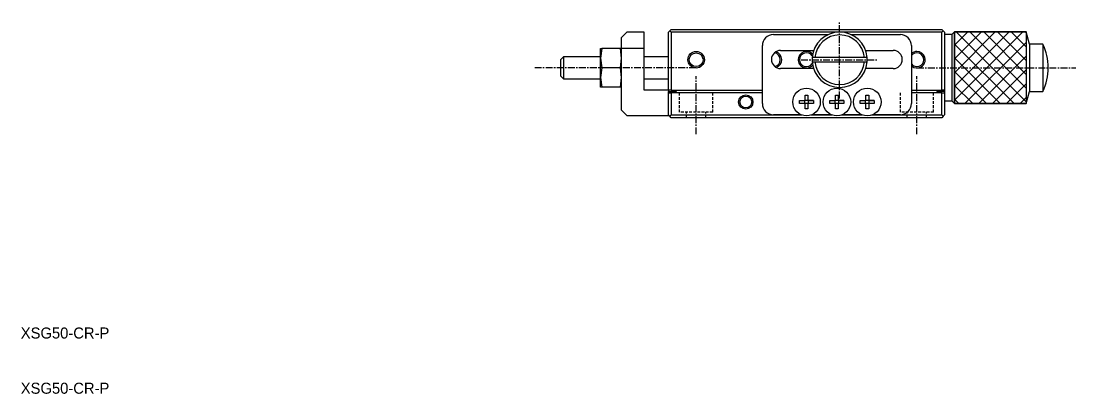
# Model space of a CAD drawing. Extents: x 10 to 361, y 10 to 236.
# Drawn here: x 10.1 to 201.2, y 10 to 77.5 of the extents above; entities that cross this region are included whole.
import ezdxf

# ---------------------------------------------------------------- set-up
doc = ezdxf.new("R2010")
doc.units = 0
doc.linetypes.add('CENTER', pattern=[2, 1.25, -0.25, 0.25, -0.25])
doc.linetypes.add('DASHED', pattern=[0.75, 0.5, -0.25])
doc.layers.get('0').update_dxf_attribs({"linetype": 'CONTINUOUS'})
doc.layers.add('CENTER', color=1, linetype='CENTER')
doc.styles.get("Standard").update_dxf_attribs({"font": 'FGP教科書体NT-M'})

msp = doc.modelspace()

# ---------------------------------------------------------------- linework, layer by layer
at = {"color": 7, "linetype": 'CONTINUOUS'}
for p, q in [((118.849996, 74.55), (119.849996, 75.55)), ((118.849996, 72.55), (118.849996, 74.55)), ((119.849996, 75.55), (122.849996, 75.55)), ((122.849996, 75.55), (122.849996, 72.55)), ((127.349996, 75.5), (127.599996, 75.75)), ((127.349996, 65), (127.349996, 75.5)), ((127.849996, 76), (127.599996, 75.75)), ((127.599996, 75.75), (127.849996, 75.5)), ((127.849996, 76), (176.849996, 76)), ((127.849996, 75.5), (127.849996, 65)), ((158.349996, 75.5), (127.849996, 75.5)), ((146.349996, 75.05), (156.276955, 75.05)), ((176.849996, 75.5), (158.349996, 75.5)), ((160.423038, 75.05), (169.349996, 75.05)), ((177.099996, 75.75), (176.849996, 76)), ((176.849996, 75.5), (177.099996, 75.75)), ((176.849996, 65), (176.849996, 75.5)), ((177.099996, 75.75), (177.349996, 75.5)), ((177.349996, 75.5), (177.349996, 65)), ((178.65, 75.049996), (177.349996, 75.049996)), ((179.150002, 75.549999), (178.65, 75.049996)), ((178.65, 75.049996), (178.65, 63.050004)), ((179.150002, 75.549999), (192.150003, 75.549999)), ((179.150002, 62.550001), (179.150002, 75.549999)), ((192.739491, 73.35), (192.150003, 75.549999)), ((192.150003, 75.549999), (192.150003, 62.550001)), ((144.349996, 62.55), (144.349996, 73.05)), ((171.349996, 73.05), (171.349996, 62.55)), ((192.739491, 73.35), (192.739491, 64.75)), ((195.150002, 73.35), (192.739491, 73.35)), ((195.150002, 73.35), (195.150002, 64.75)), ((108.099997, 70.8), (107.849997, 70.55)), ((108.349997, 71.05), (108.099997, 70.8)), ((108.349997, 71.05), (108.349997, 67.05)), ((115.049977, 71.05), (108.349997, 71.05)), ((115.247069, 72.55), (115.049996, 70.8)), ((115.049996, 72.55), (115.247069, 72.55)), ((115.049996, 70.8), (115.049996, 72.55)), ((115.049996, 70.8), (115.247069, 69.05)), ((115.049996, 67.3), (115.049996, 70.8)), ((118.652924, 72.55), (115.247069, 72.55)), ((118.849996, 70.8), (118.652924, 72.55)), ((118.652924, 72.55), (118.849996, 72.55)), ((118.652924, 69.05), (118.849996, 70.8)), ((118.849996, 71.05), (118.849996, 72.55)), ((122.849996, 72.55), (118.849996, 72.55)), ((118.849996, 67.05), (118.849996, 71.05)), ((122.849996, 72.55), (122.849996, 65.05)), ((127.349996, 71.05), (122.850016, 71.05)), ((147.649996, 72.2), (153.647869, 72.2)), ((153.86781, 70.9), (153.366022, 70.9)), ((163.333971, 70.9), (153.366022, 70.9)), ((162.832183, 70.9), (153.86781, 70.9)), ((163.333971, 70.9), (162.832183, 70.9)), ((163.052124, 72.2), (168.049996, 72.2)), ((107.849997, 67.55), (107.849997, 70.55)), ((115.247069, 69.05), (115.049996, 67.3)), ((118.652924, 69.05), (115.247069, 69.05)), ((118.849996, 67.3), (118.652924, 69.05)), ((153.612909, 68.9), (147.649996, 68.9)), ((153.366022, 70.1), (153.86781, 70.1)), ((153.86781, 70.1), (162.832183, 70.1)), ((162.832183, 70.1), (163.333971, 70.1)), ((168.049996, 68.9), (163.087084, 68.9)), ((107.849997, 67.55), (108.099997, 67.3)), ((108.099997, 67.3), (108.349997, 67.05)), ((108.349997, 67.05), (115.049977, 67.05)), ((115.049996, 67.3), (115.247069, 65.55)), ((115.049996, 65.55), (115.049996, 67.3)), ((118.652924, 65.55), (118.849996, 67.3)), ((118.849996, 65.55), (118.849996, 67.05)), ((122.849996, 67.05), (127.349996, 67.05)), ((115.247069, 65.55), (115.049996, 65.55)), ((118.652924, 65.55), (115.247069, 65.55)), ((118.849996, 65.55), (118.652924, 65.55)), ((118.849996, 61.35), (118.849996, 65.55)), ((122.849996, 65.05), (127.349996, 65.05)), ((127.849996, 65), (127.349996, 65)), ((127.349996, 65), (127.349996, 64.75)), ((127.849996, 65), (144.349996, 65)), ((128.749996, 65), (128.749996, 64.75)), ((171.349996, 65), (176.849996, 65)), ((175.949996, 65), (175.949996, 64.75)), ((177.349996, 65), (176.849996, 65)), ((177.349996, 65), (177.349996, 64.75)), ((127.349996, 64.75), (128.749996, 64.75)), ((127.349996, 64.5), (127.349996, 64.75)), ((127.349996, 60.5), (127.349996, 64.5)), ((127.349996, 64.5), (127.849996, 64.5)), ((127.849996, 64.5), (127.849996, 60.5)), ((144.349996, 64.5), (127.849996, 64.5)), ((151.091407, 62.59), (151.091407, 63.11)), ((151.091407, 63.11), (152.089996, 63.11)), ((151.091407, 63.11), (152.048622, 63.11)), ((152.048622, 63.11), (152.089996, 63.11)), ((152.048622, 62.59), (152.048622, 63.11)), ((152.089996, 64.10859), (152.609996, 64.10859)), ((152.089996, 63.11), (152.089996, 64.10859)), ((152.089996, 63.151375), (152.609996, 63.151375)), ((152.609996, 64.10859), (152.609996, 63.11)), ((152.609996, 63.11), (153.608586, 63.11)), ((152.609996, 63.11), (152.651371, 63.11)), ((153.608586, 63.11), (152.651371, 63.11)), ((152.651371, 63.11), (152.651371, 62.59)), ((153.608586, 63.11), (153.608586, 62.59)), ((156.591407, 62.59), (156.591407, 63.11)), ((156.591407, 63.11), (157.589996, 63.11)), ((156.591407, 63.11), (157.548622, 63.11)), ((157.548622, 63.11), (157.589996, 63.11)), ((157.548622, 62.59), (157.548622, 63.11)), ((157.589996, 64.10859), (158.109996, 64.10859)), ((157.589996, 63.11), (157.589996, 64.10859)), ((157.589996, 63.151375), (158.109996, 63.151375)), ((158.109996, 64.10859), (158.109996, 63.11)), ((158.109996, 63.11), (159.108586, 63.11)), ((158.109996, 63.11), (158.151371, 63.11)), ((159.108586, 63.11), (158.151371, 63.11)), ((158.151371, 63.11), (158.151371, 62.59)), ((159.108586, 63.11), (159.108586, 62.59)), ((162.091407, 62.59), (162.091407, 63.11)), ((162.091407, 63.11), (163.089996, 63.11)), ((162.091407, 63.11), (163.048622, 63.11)), ((163.048622, 63.11), (163.089996, 63.11)), ((163.048622, 62.59), (163.048622, 63.11)), ((163.089996, 64.10859), (163.609996, 64.10859)), ((163.089996, 63.11), (163.089996, 64.10859)), ((163.089996, 63.151375), (163.609996, 63.151375)), ((163.609996, 64.10859), (163.609996, 63.11)), ((163.609996, 63.11), (164.608586, 63.11)), ((163.609996, 63.11), (163.651371, 63.11)), ((164.608586, 63.11), (163.651371, 63.11)), ((163.651371, 63.11), (163.651371, 62.59)), ((164.608586, 63.11), (164.608586, 62.59)), ((176.849996, 64.5), (171.349996, 64.5)), ((177.349996, 64.75), (175.949996, 64.75)), ((176.849996, 60.5), (176.849996, 64.5)), ((176.849996, 64.5), (177.349996, 64.5)), ((177.349996, 64.75), (177.349996, 64.5)), ((177.349996, 64.5), (177.349996, 60.5)), ((192.150003, 62.550001), (192.739491, 64.75)), ((192.739491, 64.75), (195.150002, 64.75)), ((118.849996, 61.35), (119.849996, 60.35)), ((152.089996, 62.59), (151.091407, 62.59)), ((152.089996, 61.59141), (152.089996, 62.59)), ((152.609996, 62.548625), (152.089996, 62.548625)), ((152.609996, 61.59141), (152.089996, 61.59141)), ((152.609996, 62.59), (152.609996, 61.59141)), ((153.608586, 62.59), (152.609996, 62.59)), ((157.589996, 62.59), (156.591407, 62.59)), ((157.589996, 61.59141), (157.589996, 62.59)), ((158.109996, 62.548625), (157.589996, 62.548625)), ((158.109996, 61.59141), (157.589996, 61.59141)), ((158.109996, 62.59), (158.109996, 61.59141)), ((159.108586, 62.59), (158.109996, 62.59)), ((163.089996, 62.59), (162.091407, 62.59)), ((163.089996, 61.59141), (163.089996, 62.59)), ((163.609996, 62.548625), (163.089996, 62.548625)), ((163.609996, 61.59141), (163.089996, 61.59141)), ((163.609996, 62.59), (163.609996, 61.59141)), ((164.608586, 62.59), (163.609996, 62.59)), ((177.349996, 63.050004), (178.65, 63.050004)), ((178.65, 63.050004), (179.150002, 62.550001)), ((192.150003, 62.550001), (179.150002, 62.550001)), ((127.499996, 60.35), (119.849996, 60.35)), ((127.599996, 60.25), (127.349996, 60.5)), ((127.849996, 60.5), (127.599996, 60.25)), ((127.849996, 60), (127.599996, 60.25)), ((127.849996, 60.5), (151.49706, 60.5)), ((176.849996, 60), (127.849996, 60)), ((151.370201, 60.55), (146.349996, 60.55)), ((153.202933, 60.5), (156.99706, 60.5)), ((156.870201, 60.55), (153.329792, 60.55)), ((158.702933, 60.5), (162.49706, 60.5)), ((162.370201, 60.55), (158.829792, 60.55)), ((164.202933, 60.5), (176.849996, 60.5)), ((169.349996, 60.55), (164.329792, 60.55)), ((177.099996, 60.25), (176.849996, 60.5)), ((177.099996, 60.25), (176.849996, 60)), ((177.349996, 60.5), (177.099996, 60.25))]:
    msp.add_line(p, q, dxfattribs=at)
at = {"color": 3, "linetype": 'CONTINUOUS'}
for p, q in [((179.150002, 75.549999), (179.150002, 62.550001)), ((192.150003, 75.549999), (179.150002, 75.549999)), ((179.150002, 73.150002), (181.549999, 75.549999)), ((179.150002, 70.650002), (184.049999, 75.549999)), ((179.150002, 68.150002), (186.549999, 75.549999)), ((179.150002, 65.650002), (189.049999, 75.549999)), ((179.150002, 63.150002), (191.549999, 75.549999)), ((179.450001, 75.549999), (192.150003, 62.849997)), ((181.950001, 75.549999), (192.150003, 65.349997)), ((184.450001, 75.549999), (192.150003, 67.849997)), ((186.950001, 75.549999), (192.150003, 70.349997)), ((189.450001, 75.549999), (192.150003, 72.849997)), ((191.950001, 75.549999), (192.150003, 75.349997)), ((192.150003, 75.549999), (192.150003, 62.550001)), ((179.150002, 73.349998), (189.949999, 62.550001)), ((181.050001, 62.550001), (192.150003, 73.650003)), ((133.52657, 70.922109), (133.468024, 71.05903)), ((133.575579, 70.745861), (133.542892, 70.873496)), ((173.575579, 70.745861), (173.542892, 70.873496)), ((179.150002, 70.849998), (187.449999, 62.550001)), ((183.550001, 62.550001), (192.150003, 71.150003)), ((179.150002, 68.349998), (184.949999, 62.550001)), ((186.050001, 62.550001), (192.150003, 68.650003)), ((179.150002, 65.849998), (182.449999, 62.550001)), ((188.550001, 62.550001), (192.150003, 66.150003)), ((179.150002, 63.349998), (179.949999, 62.550001)), ((191.050001, 62.550001), (192.150003, 63.650003)), ((179.150002, 62.550001), (192.150003, 62.550001))]:
    msp.add_line(p, q, dxfattribs=at)
at = {"color": 3, "linetype": 'DASHED'}
for p, q in [((129.349996, 61), (129.349996, 64.5)), ((135.349996, 61), (135.349996, 64.5)), ((169.349996, 61), (169.349996, 64.5)), ((175.349996, 61), (175.349996, 64.5)), ((135.349996, 61), (129.349996, 61)), ((130.599996, 60), (130.599996, 61)), ((134.099996, 60), (134.099996, 61)), ((175.349996, 61), (169.349996, 61)), ((170.599996, 60), (170.599996, 61)), ((174.099996, 60), (174.099996, 61))]:
    msp.add_line(p, q, dxfattribs=at)
at = {"color": 3, "linetype": 'CONTINUOUS'}
for centre, radius in [((132.349996, 70.5), 1.5), ((141.349996, 62.85), 1.3)]:
    msp.add_circle(centre, radius, dxfattribs=at)
at = {"color": 7, "linetype": 'CONTINUOUS'}
for centre, radius in [((132.349996, 70.5), 1.25), ((152.349996, 62.85), 2.5), ((157.849996, 62.85), 2.5), ((163.349996, 62.85), 2.5), ((141.349996, 62.85), 1.075)]:
    msp.add_circle(centre, radius, dxfattribs=at)
for centre, radius, start, end in [((146.349996, 73.05), 2, 90, 180), ((158.349996, 70.5), 5, 4.588566, 175.411434), ((158.349996, 70.5), 4.5, 5.099689, 174.900311), ((169.349996, 73.05), 2, 0, 90), ((186.405002, 69.05), 9.745001, 333.816209, 26.183791), ((147.649996, 70.55), 1.65, 90, 270), ((146.349996, 70.5), 1.25, 0, 82.779417), ((152.349996, 70.5), 1.25, 33.12294, 326.87706), ((158.349996, 70.5), 5, 175.411434, 184.588566), ((158.349996, 70.5), 5, 355.411434, 4.588566), ((168.049996, 70.55), 1.65, 270, 90), ((172.349996, 70.5), 1.25, 0, 143.130102), ((146.349996, 70.5), 1.25, 281.625779, 0), ((158.349996, 70.5), 5, 184.588566, 355.411434), ((158.349996, 70.5), 4.5, 185.099689, 354.900311), ((172.349996, 70.5), 1.25, 216.869898, 0), ((146.349996, 62.55), 2, 180, 270), ((169.349996, 62.55), 2, 270, 0)]:
    msp.add_arc(centre, radius, start, end, dxfattribs=at)
at = {"color": 3, "linetype": 'CONTINUOUS'}
for centre, start, end in [((146.349996, 70.5), 290.417947, 73.987249), ((152.349996, 70.5), 90, 318.189685), ((152.349996, 70.5), 42.598813, 90), ((172.349996, 70.5), 90, 131.810315), ((172.349996, 70.5), 228.189685, 90)]:
    msp.add_arc(centre, 1.5, start, end, dxfattribs=at)
at = {"layer": 'CENTER', "color": 1, "linetype": 'CENTER'}
for p, q in [((158.349996, 63.5), (158.349996, 77.5)), ((132.349996, 69.05), (102.849997, 69.05)), ((151.349996, 70.5), (165.349996, 70.5)), ((172.349996, 69.05), (201.150003, 69.05)), ((132.349996, 57), (132.349996, 67.5)), ((172.349996, 57), (172.349996, 67.5))]:
    msp.add_line(p, q, dxfattribs=at)

# ---------------------------------------------------------------- texts
at = {"color": 7, "linetype": 'CONTINUOUS'}
for p in [(10, 20), (10, 10)]:
    msp.add_text('XSG50-CR-P', height=2, dxfattribs=at).set_placement(p)

doc.saveas('drawing.dxf')
